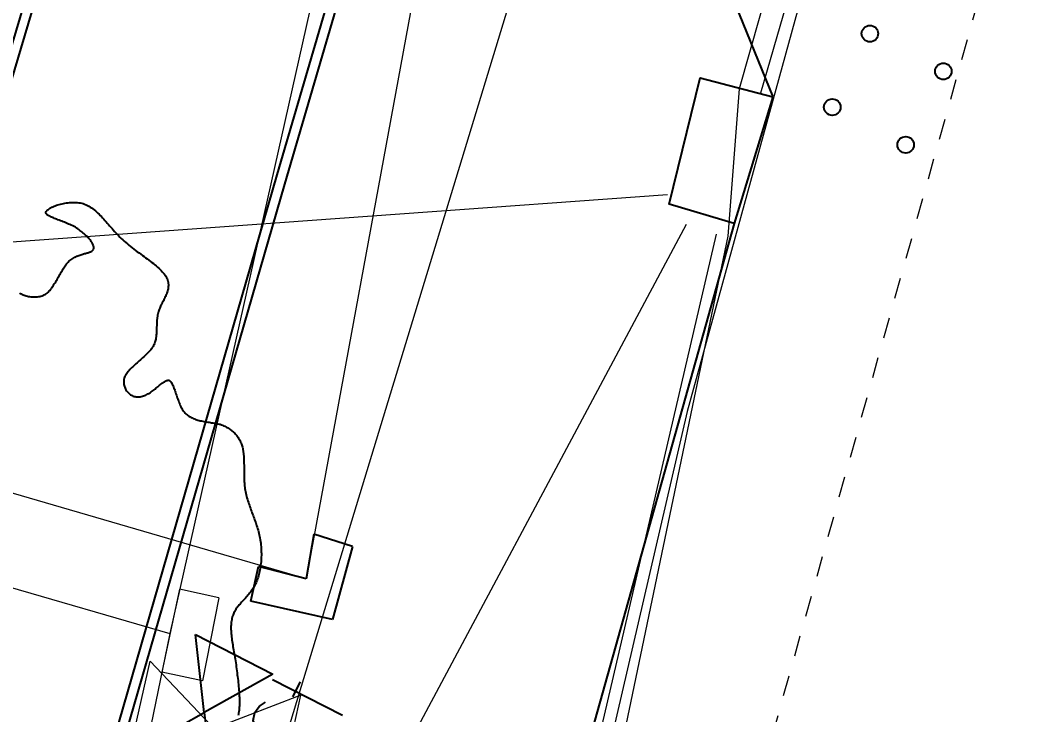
# Model space of a CAD drawing. Header units: metres. Extents: x 507649 to 508899, y 6966965 to 6967377.
# Drawn here: x 507941.61 to 507946.503, y 6967149.381 to 6967152.746 of the extents above; entities that cross this region are included whole.
import ezdxf

# ---------------------------------------------------------------- set-up
doc = ezdxf.new("R2010")
doc.units = ezdxf.units.M
doc.header["$PDMODE"] = 1
doc.linetypes.add('AEC_Double Dash', pattern=[0.039, 0.015, -0.004, 0.006, -0.004, 0.006, -0.004])
for name, color, linetype, lineweight in [('C-PROP-LINE', 252, 'AEC_Double Dash', 5), ('C_MD', 252, 'EXISTING_COMMUNICATIONS', 0), ('C_UG_LINES', 252, 'EXISTING_COMMUNICATIONS', 0), ('E_UG_LINES', 252, 'EXISTING_ELECTRICITY_UG', 0), ('HT_UG_LINES', 252, 'EXISTING_HIGH_VOLTAGE', 0), ('RW_FEAT', 252, 'Continuous', 0), ('RW_UG_PIPES', 252, 'EXISTING_WAT_RECYCLED', 0), ('W_AG_PIPES_N', 252, 'EXISTING_WATER', 0)]:
    doc.layers.add(name, color=color, linetype=linetype, lineweight=lineweight)
for name, color, linetype in [('C_TEXT_2.5', 7, 'Continuous'), ('mga2020bdy', 252, 'Continuous'), ('mga2020E_MANHOLE_PIT', 252, 'Continuous'), ('mga2020STR_SURFACES', 252, 'Continuous'), ('mga2020VEG_TREE', 252, 'Continuous'), ('mga2020W_FEAT', 252, 'Continuous'), ('STR_SURFACES', 252, 'Continuous'), ('W_FEAT', 252, 'Continuous')]:
    doc.layers.add(name, color=color, linetype=linetype)
doc.styles.get("Standard").update_dxf_attribs({"font": 'ARIALN.TTF'})
doc.styles.add('Style-INTL_ISO_EQUAL', font='ISOCP.shx')
doc.linetypes.add('EXISTING_COMMUNICATIONS', pattern='A,2,-2,2,-2,2,-2,["COMS",Standard,S=2.5,R=0,X=0,Y=-1.25],-9.75,2,-2,2,-2', length=29.75)
doc.linetypes.add('EXISTING_ELECTRICITY_UG', pattern='A,2,-2,2,-2,2,-2,["E-UG",Standard,S=2.5,R=0,X=0,Y=-1.25],-9.15,2,-2,2,-2', length=29.15)
doc.linetypes.add('EXISTING_HIGH_VOLTAGE', pattern='A,2,-2,2,-2,2,-2,["HV",Standard,S=2.5,R=0,X=0,Y=-1.25],-5.9,2,-2,2,-2', length=25.9)
doc.linetypes.add('EXISTING_WAT_RECYCLED', pattern='A,2,-2,2,-2,2,-2,["R",Standard,S=2.5,R=0,X=0,Y=-1.25],-4.4,2,-2,2,-2', length=24.4)
doc.linetypes.add('EXISTING_WATER', pattern='A,2,-2,2,-2,2,-2,["W",Standard,S=2.5,R=0,X=0,Y=-1.25],-4.4,2,-2,2,-2', length=24.4)

# ---------------------------------------------------------------- blocks, each defined once
blk = doc.blocks.new('BAC V TREE')
for p, q in [((10.2094, 13.2195), (10.2247, 13.2374)), ((10.2247, 13.2374), (10.2431, 13.2552)), ((10.2431, 13.2552), (10.2644, 13.2729)), ((10.2644, 13.2729), (10.2884, 13.2903)), ((10.2884, 13.2903), (10.315, 13.3075)), ((10.315, 13.3075), (10.344, 13.3243)), ((10.344, 13.3243), (10.3754, 13.3406)), ((10.3754, 13.3406), (10.4089, 13.3565)), ((10.4089, 13.3565), (10.4444, 13.3719)), ((10.4444, 13.3719), (10.4818, 13.3866)), ((10.4818, 13.3866), (10.5209, 13.4006)), ((10.5209, 13.4006), (10.5616, 13.4139)), ((10.5616, 13.4139), (10.6036, 13.4263)), ((10.6036, 13.4263), (10.647, 13.4378)), ((10.647, 13.4378), (10.6915, 13.4484)), ((10.6915, 13.4484), (10.7369, 13.4579)), ((10.7369, 13.4579), (10.7832, 13.4663)), ((10.7832, 13.4663), (10.8301, 13.4736)), ((10.8301, 13.4736), (10.8776, 13.4796)), ((10.8776, 13.4796), (10.9255, 13.4843)), ((10.9255, 13.4843), (10.9736, 13.4876)), ((10.9736, 13.4876), (11.0218, 13.4894)), ((11.0218, 13.4894), (11.0699, 13.4898)), ((11.0699, 13.4898), (11.1179, 13.4885)), ((11.1179, 13.4885), (11.1654, 13.4856)), ((11.1654, 13.4856), (11.2125, 13.481)), ((11.2125, 13.481), (11.2589, 13.4746)), ((11.2589, 13.4746), (11.3046, 13.4663)), ((11.3046, 13.4663), (11.3492, 13.4561)), ((11.3492, 13.4561), (11.3957, 13.4374)), ((11.3957, 13.4374), (11.4409, 13.4169)), ((11.4409, 13.4169), (11.485, 13.3944)), ((11.485, 13.3944), (11.5281, 13.3702)), ((11.5281, 13.3702), (11.5702, 13.3443)), ((11.5702, 13.3443), (11.6114, 13.3168)), ((11.6114, 13.3168), (11.6518, 13.2878)), ((11.6518, 13.2878), (11.6914, 13.2572)), ((11.6914, 13.2572), (11.7304, 13.2253)), ((11.7304, 13.2253), (11.7688, 13.1921)), ((10.187, 13.1709), (10.1885, 13.1838)), ((10.1888, 13.1581), (10.187, 13.1709)), ((10.1885, 13.1838), (10.1973, 13.2016)), ((10.1937, 13.1454), (10.1888, 13.1581)), ((10.2017, 13.1328), (10.1937, 13.1454)), ((10.1973, 13.2016), (10.2094, 13.2195)), ((10.2125, 13.1202), (10.2017, 13.1328)), ((10.2262, 13.1077), (10.2125, 13.1202)), ((10.2425, 13.0952), (10.2262, 13.1077)), ((10.2613, 13.0826), (10.2425, 13.0952)), ((10.2825, 13.07), (10.2613, 13.0826)), ((10.306, 13.0573), (10.2825, 13.07)), ((10.3317, 13.0444), (10.306, 13.0573)), ((10.3594, 13.0314), (10.3317, 13.0444)), ((10.3891, 13.0182), (10.3594, 13.0314)), ((10.4205, 13.0048), (10.3891, 13.0182)), ((10.4537, 12.9912), (10.4205, 13.0048)), ((10.4883, 12.9773), (10.4537, 12.9912)), ((10.5244, 12.963), (10.4883, 12.9773)), ((10.5618, 12.9485), (10.5244, 12.963)), ((10.6004, 12.9336), (10.5618, 12.9485)), ((10.6401, 12.9182), (10.6004, 12.9336)), ((10.6807, 12.9025), (10.6401, 12.9182)), ((11.7688, 13.1921), (11.8067, 13.1576)), ((11.8067, 13.1576), (11.8442, 13.1219)), ((11.8442, 13.1219), (11.8813, 13.0852)), ((11.8813, 13.0852), (11.9182, 13.0474)), ((11.9182, 13.0474), (11.9549, 13.0087)), ((11.9549, 13.0087), (11.9915, 12.9692)), ((11.9915, 12.9692), (12.0281, 12.9288)), ((12.0281, 12.9288), (12.0647, 12.8877)), ((10.7221, 12.8863), (10.6807, 12.9025)), ((10.7642, 12.8696), (10.7221, 12.8863)), ((10.8069, 12.8524), (10.7642, 12.8696)), ((10.85, 12.8346), (10.8069, 12.8524)), ((10.8935, 12.8163), (10.85, 12.8346)), ((10.9372, 12.7974), (10.8935, 12.8163)), ((10.9809, 12.7778), (10.9372, 12.7974)), ((11.0246, 12.7576), (10.9809, 12.7778)), ((11.0681, 12.7367), (11.0246, 12.7576)), ((11.1114, 12.715), (11.0681, 12.7367)), ((11.1468, 12.6913), (11.1114, 12.715)), ((11.1815, 12.6672), (11.1468, 12.6913)), ((11.2154, 12.6429), (11.1815, 12.6672)), ((11.2485, 12.6183), (11.2154, 12.6429)), ((11.2808, 12.5935), (11.2485, 12.6183)), ((11.3122, 12.5686), (11.2808, 12.5935)), ((12.0647, 12.8877), (12.1015, 12.846)), ((12.1015, 12.846), (12.1385, 12.8038)), ((12.1385, 12.8038), (12.1757, 12.761)), ((12.1757, 12.761), (12.2134, 12.7178)), ((12.2134, 12.7178), (12.2515, 12.6743)), ((12.2515, 12.6743), (12.2901, 12.6305)), ((12.2901, 12.6305), (12.3293, 12.5865)), ((11.3426, 12.5436), (11.3122, 12.5686)), ((11.372, 12.5185), (11.3426, 12.5436)), ((11.4005, 12.4933), (11.372, 12.5185)), ((11.4278, 12.4682), (11.4005, 12.4933)), ((11.454, 12.4431), (11.4278, 12.4682)), ((11.479, 12.4181), (11.454, 12.4431)), ((11.5028, 12.3933), (11.479, 12.4181)), ((11.5254, 12.3687), (11.5028, 12.3933)), ((11.5466, 12.3443), (11.5254, 12.3687)), ((11.5665, 12.3202), (11.5466, 12.3443)), ((11.585, 12.2963), (11.5665, 12.3202)), ((11.602, 12.2729), (11.585, 12.2963)), ((12.3293, 12.5865), (12.3692, 12.5424)), ((12.3692, 12.5424), (12.4099, 12.4983)), ((12.4099, 12.4983), (12.4514, 12.4542)), ((12.4514, 12.4542), (12.4939, 12.4102)), ((12.4939, 12.4102), (12.5373, 12.3664)), ((12.5373, 12.3664), (12.5819, 12.3229)), ((12.5819, 12.3229), (12.6297, 12.2795)), ((12.6297, 12.2795), (12.6786, 12.2367)), ((11.6015, 11.9605), (11.6176, 11.9688)), ((11.6175, 12.2498), (11.602, 12.2729)), ((11.6315, 12.2272), (11.6175, 12.2498)), ((11.6176, 11.9688), (11.632, 11.9777)), ((11.6439, 12.2051), (11.6315, 12.2272)), ((11.632, 11.9777), (11.6446, 11.9872)), ((11.6547, 12.1835), (11.6439, 12.2051)), ((11.6446, 11.9872), (11.6553, 11.9974)), ((11.6638, 12.1625), (11.6547, 12.1835)), ((11.6553, 11.9974), (11.664, 12.0083)), ((11.6712, 12.1421), (11.6638, 12.1625)), ((11.664, 12.0083), (11.6706, 12.0201)), ((11.6706, 12.0201), (11.6766, 12.035)), ((11.6768, 12.1223), (11.6712, 12.1421)), ((11.6766, 12.035), (11.6806, 12.0508)), ((11.6806, 12.1033), (11.6768, 12.1223)), ((11.6825, 12.085), (11.6806, 12.1033)), ((11.6806, 12.0508), (11.6825, 12.0674)), ((11.6825, 12.0674), (11.6825, 12.085)), ((12.6786, 12.2367), (12.7284, 12.1946)), ((12.7284, 12.1946), (12.779, 12.153)), ((12.779, 12.153), (12.8302, 12.112)), ((12.8302, 12.112), (12.8819, 12.0715)), ((12.8819, 12.0715), (12.9341, 12.0315)), ((12.9341, 12.0315), (12.9864, 11.992)), ((12.9864, 11.992), (13.0389, 11.953)), ((10.8829, 11.6305), (10.9082, 11.656)), ((10.9082, 11.656), (10.9374, 11.6806)), ((10.9374, 11.6806), (10.9672, 11.7034)), ((10.9672, 11.7034), (10.9975, 11.7246)), ((10.9975, 11.7246), (11.0282, 11.7442)), ((11.0282, 11.7442), (11.0592, 11.7624)), ((11.0592, 11.7624), (11.0904, 11.7793)), ((11.0904, 11.7793), (11.1217, 11.7949)), ((11.1217, 11.7949), (11.1531, 11.8094)), ((11.1531, 11.8094), (11.1844, 11.8227)), ((11.1844, 11.8227), (11.2155, 11.835)), ((11.2155, 11.835), (11.2464, 11.8465)), ((11.2464, 11.8465), (11.277, 11.8571)), ((11.277, 11.8571), (11.3071, 11.867)), ((11.3071, 11.867), (11.3367, 11.8762)), ((11.3367, 11.8762), (11.3657, 11.8849)), ((11.3657, 11.8849), (11.394, 11.8931)), ((11.394, 11.8931), (11.4215, 11.9009)), ((11.4215, 11.9009), (11.4481, 11.9085)), ((11.4481, 11.9085), (11.4737, 11.9158)), ((11.4737, 11.9158), (11.4982, 11.923)), ((11.4982, 11.923), (11.5215, 11.9302)), ((11.5215, 11.9302), (11.5436, 11.9374)), ((11.5436, 11.9374), (11.5644, 11.9448)), ((11.5644, 11.9448), (11.5837, 11.9525)), ((11.5837, 11.9525), (11.6015, 11.9605)), ((13.0389, 11.953), (13.0913, 11.9143)), ((13.0913, 11.9143), (13.1436, 11.8761)), ((13.1436, 11.8761), (13.1956, 11.8382)), ((13.1956, 11.8382), (13.2472, 11.8007)), ((13.2472, 11.8007), (13.2982, 11.7634)), ((13.2982, 11.7634), (13.3485, 11.7265)), ((13.3485, 11.7265), (13.398, 11.6898)), ((13.398, 11.6898), (13.4465, 11.6534)), ((13.4465, 11.6534), (13.4939, 11.6171)), ((10.6598, 11.3119), (10.6805, 11.3475)), ((10.6805, 11.3475), (10.7014, 11.3825)), ((10.7014, 11.3825), (10.7226, 11.4168)), ((10.7226, 11.4168), (10.7441, 11.4504)), ((10.7441, 11.4504), (10.766, 11.4831)), ((10.766, 11.4831), (10.7883, 11.5149)), ((10.7883, 11.5149), (10.8111, 11.5457)), ((10.8111, 11.5457), (10.8344, 11.5752)), ((10.8344, 11.5752), (10.8583, 11.6036)), ((10.8583, 11.6036), (10.8829, 11.6305)), ((13.4939, 11.6171), (13.5401, 11.581)), ((13.5401, 11.581), (13.5849, 11.5451)), ((13.5849, 11.5451), (13.6283, 11.5093)), ((13.6283, 11.5093), (13.67, 11.4736)), ((13.67, 11.4736), (13.71, 11.4379)), ((13.71, 11.4379), (13.748, 11.4023)), ((13.748, 11.4023), (13.784, 11.3667)), ((13.784, 11.3667), (13.8179, 11.3311)), ((10.4726, 10.9834), (10.4941, 11.0194)), ((10.4941, 11.0194), (10.5153, 11.0558)), ((10.5153, 11.0558), (10.5363, 11.0925)), ((10.5363, 11.0925), (10.5571, 11.1293)), ((10.5571, 11.1293), (10.5777, 11.1661)), ((10.5777, 11.1661), (10.5982, 11.2029)), ((10.5982, 11.2029), (10.6187, 11.2395)), ((10.6187, 11.2395), (10.6392, 11.2759)), ((10.6392, 11.2759), (10.6598, 11.3119)), ((13.8179, 11.3311), (13.8495, 11.2955)), ((13.8495, 11.2955), (13.8786, 11.2597)), ((13.8786, 11.2597), (13.9052, 11.2239)), ((13.9052, 11.2239), (13.929, 11.1879)), ((13.929, 11.1879), (13.95, 11.1518)), ((13.95, 11.1518), (13.9667, 11.1155)), ((13.9667, 11.1155), (13.9803, 11.0793)), ((13.9803, 11.0793), (13.991, 11.0433)), ((13.991, 11.0433), (13.9989, 11.0076)), ((10.2551, 10.6908), (10.282, 10.7193)), ((10.282, 10.7193), (10.3082, 10.749)), ((10.3082, 10.749), (10.3335, 10.7799)), ((10.3335, 10.7799), (10.3582, 10.8118)), ((10.3582, 10.8118), (10.3821, 10.8446)), ((10.3821, 10.8446), (10.4055, 10.8783)), ((10.4055, 10.8783), (10.4283, 10.9127)), ((10.4283, 10.9127), (10.4507, 10.9478)), ((10.4507, 10.9478), (10.4726, 10.9834)), ((13.9798, 10.7275), (13.9693, 10.6932)), ((13.9888, 10.762), (13.9798, 10.7275)), ((13.9963, 10.7966), (13.9888, 10.762)), ((14.0019, 10.8314), (13.9963, 10.7966)), ((13.9989, 11.0076), (14.0041, 10.972)), ((14.0057, 10.8663), (14.0019, 10.8314)), ((14.0041, 10.972), (14.0069, 10.9366)), ((14.0074, 10.9014), (14.0057, 10.8663)), ((14.0069, 10.9366), (14.0074, 10.9014)), ((9.362, 10.6671), (9.3896, 10.6509)), ((9.3896, 10.6509), (9.4184, 10.6357)), ((9.4184, 10.6357), (9.4483, 10.6215)), ((9.4483, 10.6215), (9.4791, 10.6084)), ((9.4791, 10.6084), (9.5109, 10.5963)), ((9.5109, 10.5963), (9.5434, 10.5854)), ((9.5434, 10.5854), (9.5767, 10.5756)), ((9.5767, 10.5756), (9.6106, 10.5671)), ((9.6106, 10.5671), (9.645, 10.5597)), ((9.645, 10.5597), (9.6799, 10.5536)), ((9.6799, 10.5536), (9.7152, 10.5489)), ((9.7152, 10.5489), (9.7507, 10.5454)), ((9.7507, 10.5454), (9.7864, 10.5433)), ((9.7864, 10.5433), (9.8223, 10.5427)), ((9.8223, 10.5427), (9.8581, 10.5434)), ((9.8581, 10.5434), (9.8939, 10.5457)), ((9.8939, 10.5457), (9.9296, 10.5494)), ((9.9296, 10.5494), (9.9649, 10.5547)), ((9.9649, 10.5547), (10, 10.5616)), ((10, 10.5616), (10.0346, 10.5701)), ((10.0346, 10.5701), (10.0687, 10.5803)), ((10.0687, 10.5803), (10.1023, 10.5921)), ((10.1023, 10.5921), (10.1351, 10.6056)), ((10.1351, 10.6056), (10.1672, 10.6209)), ((10.1672, 10.6209), (10.1984, 10.638)), ((10.1984, 10.638), (10.2272, 10.6637)), ((10.2272, 10.6637), (10.2551, 10.6908)), ((13.8332, 10.3891), (13.8161, 10.3557)), ((13.8503, 10.4225), (13.8332, 10.3891)), ((13.8673, 10.456), (13.8503, 10.4225)), ((13.8839, 10.4896), (13.8673, 10.456)), ((13.9001, 10.5233), (13.8839, 10.4896)), ((13.9157, 10.5571), (13.9001, 10.5233)), ((13.9306, 10.5909), (13.9157, 10.5571)), ((13.9446, 10.6249), (13.9306, 10.5909)), ((13.9575, 10.659), (13.9446, 10.6249)), ((13.9693, 10.6932), (13.9575, 10.659)), ((13.6965, 10.0903), (13.6863, 10.051)), ((13.7084, 10.1234), (13.6965, 10.0903)), ((13.7215, 10.1565), (13.7084, 10.1234)), ((13.7356, 10.1896), (13.7215, 10.1565)), ((13.7506, 10.2227), (13.7356, 10.1896)), ((13.7662, 10.2559), (13.7506, 10.2227)), ((13.7825, 10.2891), (13.7662, 10.2559)), ((13.7992, 10.3224), (13.7825, 10.2891)), ((13.8161, 10.3557), (13.7992, 10.3224)), ((13.6479, 9.7862), (13.6458, 9.7497)), ((13.6507, 9.823), (13.6479, 9.7862)), ((13.6541, 9.8602), (13.6507, 9.823)), ((13.6585, 9.8976), (13.6541, 9.8602)), ((13.6637, 9.9355), (13.6585, 9.8976)), ((13.67, 9.9736), (13.6637, 9.9355)), ((13.6775, 10.0121), (13.67, 9.9736)), ((13.6863, 10.051), (13.6775, 10.0121)), ((13.6375, 9.4668), (13.6359, 9.4324)), ((13.6387, 9.5013), (13.6375, 9.4668)), ((13.6397, 9.5361), (13.6387, 9.5013)), ((13.6405, 9.5711), (13.6397, 9.5361)), ((13.6412, 9.6063), (13.6405, 9.5711)), ((13.642, 9.6418), (13.6412, 9.6063)), ((13.6429, 9.6775), (13.642, 9.6418)), ((13.6442, 9.7134), (13.6429, 9.6775)), ((13.6458, 9.7497), (13.6442, 9.7134)), ((13.5954, 9.1625), (13.5852, 9.1292)), ((13.6042, 9.1958), (13.5954, 9.1625)), ((13.6116, 9.2293), (13.6042, 9.1958)), ((13.618, 9.2628), (13.6116, 9.2293)), ((13.6232, 9.2964), (13.618, 9.2628)), ((13.6275, 9.3302), (13.6232, 9.2964)), ((13.631, 9.3641), (13.6275, 9.3302)), ((13.6337, 9.3982), (13.631, 9.3641)), ((13.6359, 9.4324), (13.6337, 9.3982)), ((13.3988, 8.8347), (13.3687, 8.8028)), ((13.4278, 8.8667), (13.3988, 8.8347)), ((13.4554, 8.8989), (13.4278, 8.8667)), ((13.4814, 8.9313), (13.4554, 8.8989)), ((13.5058, 8.9639), (13.4814, 8.9313)), ((13.5283, 8.9967), (13.5058, 8.9639)), ((13.5452, 9.0298), (13.5283, 8.9967)), ((13.5602, 9.0629), (13.5452, 9.0298)), ((13.5735, 9.096), (13.5602, 9.0629)), ((13.5852, 9.1292), (13.5735, 9.096)), ((13.0657, 8.5221), (13.0312, 8.4915)), ((13.1004, 8.5528), (13.0657, 8.5221)), ((13.1352, 8.5836), (13.1004, 8.5528)), ((13.1699, 8.6145), (13.1352, 8.5836)), ((13.2044, 8.6455), (13.1699, 8.6145)), ((13.2386, 8.6767), (13.2044, 8.6455)), ((13.2722, 8.708), (13.2386, 8.6767)), ((13.3052, 8.7394), (13.2722, 8.708)), ((13.3374, 8.771), (13.3052, 8.7394)), ((13.3687, 8.8028), (13.3374, 8.771)), ((12.7302, 8.1899), (12.7077, 8.1601)), ((12.7545, 8.2198), (12.7302, 8.1899)), ((12.7805, 8.2498), (12.7545, 8.2198)), ((12.8081, 8.2797), (12.7805, 8.2498)), ((12.8369, 8.3098), (12.8081, 8.2797)), ((12.8671, 8.3399), (12.8369, 8.3098)), ((12.8983, 8.3701), (12.8671, 8.3399)), ((12.9305, 8.4003), (12.8983, 8.3701)), ((12.9634, 8.4306), (12.9305, 8.4003)), ((12.9971, 8.461), (12.9634, 8.4306)), ((13.0312, 8.4915), (12.9971, 8.461)), ((12.6145, 7.9113), (12.6142, 7.8795)), ((12.6142, 7.8795), (12.6161, 7.848)), ((12.617, 7.9435), (12.6145, 7.9113)), ((12.6218, 7.9758), (12.617, 7.9435)), ((12.6291, 8.0083), (12.6218, 7.9758)), ((12.6388, 8.0409), (12.6291, 8.0083)), ((12.6526, 8.0707), (12.6388, 8.0409)), ((12.6688, 8.1004), (12.6526, 8.0707)), ((12.6872, 8.1302), (12.6688, 8.1004)), ((12.7077, 8.1601), (12.6872, 8.1302)), ((13.8097, 7.853), (13.8342, 7.8712)), ((13.8342, 7.8712), (13.858, 7.8879)), ((13.858, 7.8879), (13.8811, 7.9029)), ((13.8811, 7.9029), (13.9034, 7.9161)), ((13.9034, 7.9161), (13.925, 7.9272)), ((13.925, 7.9272), (13.9459, 7.936)), ((13.9459, 7.936), (13.966, 7.9425)), ((13.966, 7.9425), (13.9854, 7.9463)), ((13.9854, 7.9463), (14.004, 7.9474)), ((14.004, 7.9474), (14.0217, 7.9456)), ((14.0217, 7.9456), (14.0394, 7.9369)), ((14.0394, 7.9369), (14.0562, 7.925)), ((14.0562, 7.925), (14.0723, 7.9103)), ((14.0723, 7.9103), (14.0876, 7.8927)), ((14.0876, 7.8927), (14.1023, 7.8725)), ((14.1023, 7.8725), (14.1165, 7.8498)), ((12.6161, 7.848), (12.6202, 7.8171)), ((12.6202, 7.8171), (12.6262, 7.7867)), ((12.6262, 7.7867), (12.6343, 7.7569)), ((12.6343, 7.7569), (12.6442, 7.7279)), ((12.6442, 7.7279), (12.6559, 7.6997)), ((12.6559, 7.6997), (12.6694, 7.6724)), ((12.6694, 7.6724), (12.6845, 7.646)), ((12.6845, 7.646), (12.7012, 7.6208)), ((12.7012, 7.6208), (12.7195, 7.5967)), ((12.7195, 7.5967), (12.7392, 7.5739)), ((12.7392, 7.5739), (12.7603, 7.5524)), ((13.4016, 7.5393), (13.4344, 7.5599)), ((13.4344, 7.5599), (13.4667, 7.5815)), ((13.4667, 7.5815), (13.4985, 7.6039)), ((13.4985, 7.6039), (13.5297, 7.627)), ((13.5297, 7.627), (13.5604, 7.6505)), ((13.5604, 7.6505), (13.5905, 7.6742)), ((13.5905, 7.6742), (13.62, 7.6981)), ((13.62, 7.6981), (13.649, 7.7219)), ((13.649, 7.7219), (13.6774, 7.7455)), ((13.6774, 7.7455), (13.7051, 7.7686)), ((13.7051, 7.7686), (13.7322, 7.7911)), ((13.7322, 7.7911), (13.7587, 7.8127)), ((13.7587, 7.8127), (13.7845, 7.8335)), ((13.7845, 7.8335), (13.8097, 7.853)), ((14.1165, 7.8498), (14.1301, 7.8248)), ((14.1301, 7.8248), (14.1434, 7.7977)), ((14.1434, 7.7977), (14.1563, 7.7686)), ((14.1563, 7.7686), (14.169, 7.7376)), ((14.169, 7.7376), (14.1815, 7.7049)), ((14.1815, 7.7049), (14.1939, 7.6708)), ((14.1939, 7.6708), (14.2062, 7.6353)), ((14.2062, 7.6353), (14.2186, 7.5986)), ((14.2186, 7.5986), (14.2311, 7.5609)), ((14.2311, 7.5609), (14.2438, 7.5223)), ((12.7603, 7.5524), (12.7827, 7.5322)), ((12.7827, 7.5322), (12.8063, 7.5136)), ((12.8063, 7.5136), (12.8311, 7.4966)), ((12.8311, 7.4966), (12.8569, 7.4813)), ((12.8569, 7.4813), (12.8838, 7.4677)), ((12.8838, 7.4677), (12.9116, 7.4559)), ((12.9116, 7.4559), (12.9403, 7.446)), ((12.9403, 7.446), (12.9697, 7.4382)), ((12.9697, 7.4382), (12.9999, 7.4325)), ((12.9999, 7.4325), (13.0307, 7.4289)), ((13.0307, 7.4289), (13.0621, 7.4276)), ((13.0621, 7.4276), (13.094, 7.4286)), ((13.094, 7.4286), (13.1264, 7.4321)), ((13.1264, 7.4321), (13.159, 7.4381)), ((13.159, 7.4381), (13.195, 7.4467)), ((13.195, 7.4467), (13.2306, 7.4575)), ((13.2306, 7.4575), (13.2657, 7.4705)), ((13.2657, 7.4705), (13.3004, 7.4853)), ((13.3004, 7.4853), (13.3346, 7.5018)), ((13.3346, 7.5018), (13.3683, 7.5199)), ((13.3683, 7.5199), (13.4016, 7.5393)), ((14.2438, 7.5223), (14.2567, 7.483)), ((14.2567, 7.483), (14.27, 7.4431)), ((14.27, 7.4431), (14.2837, 7.4029)), ((14.2837, 7.4029), (14.2979, 7.3624)), ((14.2979, 7.3624), (14.3126, 7.3219)), ((14.3126, 7.3219), (14.328, 7.2814)), ((14.328, 7.2814), (14.344, 7.2412)), ((14.344, 7.2412), (14.3609, 7.2015)), ((14.3609, 7.2015), (14.3786, 7.1623)), ((14.3786, 7.1623), (14.3972, 7.1238)), ((14.3972, 7.1238), (14.4168, 7.0862)), ((14.4168, 7.0862), (14.4375, 7.0497)), ((14.4375, 7.0497), (14.4594, 7.0145)), ((14.4594, 7.0145), (14.4824, 6.9805)), ((14.4824, 6.9805), (14.5068, 6.9482)), ((14.5068, 6.9482), (14.533, 6.9198)), ((14.533, 6.9198), (14.5605, 6.8935)), ((14.5605, 6.8935), (14.5891, 6.869)), ((14.5891, 6.869), (14.6188, 6.8462)), ((14.6188, 6.8462), (14.6496, 6.8251)), ((14.6496, 6.8251), (14.6814, 6.8057)), ((14.6814, 6.8057), (14.7141, 6.7877)), ((14.7141, 6.7877), (14.7477, 6.7711)), ((14.7477, 6.7711), (14.7821, 6.7559)), ((14.7821, 6.7559), (14.8173, 6.7419)), ((14.8173, 6.7419), (14.8532, 6.7291)), ((14.8532, 6.7291), (14.8897, 6.7173)), ((14.8897, 6.7173), (14.9267, 6.7064)), ((14.9267, 6.7064), (14.9643, 6.6965)), ((14.9643, 6.6965), (15.0024, 6.6873)), ((15.0024, 6.6873), (15.0409, 6.6788)), ((15.0409, 6.6788), (15.0797, 6.6709)), ((15.0797, 6.6709), (15.1187, 6.6636)), ((15.1187, 6.6636), (15.158, 6.6567)), ((15.158, 6.6567), (15.1975, 6.6501)), ((15.1975, 6.6501), (15.237, 6.6437)), ((15.237, 6.6437), (15.2766, 6.6375)), ((15.2766, 6.6375), (15.3162, 6.6314)), ((15.3162, 6.6314), (15.3557, 6.6253)), ((15.3557, 6.6253), (15.395, 6.619)), ((15.395, 6.619), (15.4342, 6.6126)), ((15.4342, 6.6126), (15.473, 6.6059)), ((15.473, 6.6059), (15.5116, 6.5988)), ((15.5116, 6.5988), (15.5498, 6.5912)), ((15.5498, 6.5912), (15.5875, 6.583)), ((15.5875, 6.583), (15.6248, 6.5743)), ((15.6248, 6.5743), (15.6609, 6.5598)), ((15.6609, 6.5598), (15.6961, 6.5449)), ((15.6961, 6.5449), (15.7305, 6.5293)), ((15.7305, 6.5293), (15.7641, 6.5132)), ((15.7641, 6.5132), (15.7968, 6.4964)), ((15.7968, 6.4964), (15.8286, 6.4791)), ((15.8286, 6.4791), (15.8595, 6.4611)), ((15.8595, 6.4611), (15.8896, 6.4425)), ((15.8896, 6.4425), (15.9188, 6.4233)), ((15.9188, 6.4233), (15.9471, 6.4035)), ((15.9471, 6.4035), (15.9745, 6.383)), ((15.9745, 6.383), (16.001, 6.3618)), ((16.001, 6.3618), (16.0266, 6.34)), ((16.0266, 6.34), (16.0513, 6.3175)), ((16.0513, 6.3175), (16.075, 6.2943)), ((16.075, 6.2943), (16.0978, 6.2705)), ((16.0978, 6.2705), (16.1197, 6.2459)), ((16.1197, 6.2459), (16.1407, 6.2207)), ((16.1407, 6.2207), (16.1607, 6.1947)), ((16.1607, 6.1947), (16.1797, 6.168)), ((16.1797, 6.168), (16.1978, 6.1406)), ((16.1978, 6.1406), (16.2149, 6.1124)), ((16.2149, 6.1124), (16.2311, 6.0836)), ((16.2311, 6.0836), (16.2463, 6.0539)), ((16.2463, 6.0539), (16.2605, 6.0235)), ((16.2605, 6.0235), (16.2737, 5.9923)), ((16.2737, 5.9923), (16.2859, 5.9604)), ((16.2859, 5.9604), (16.2971, 5.9276)), ((16.2971, 5.9276), (16.3073, 5.8941)), ((16.3073, 5.8941), (16.3164, 5.8597)), ((16.3164, 5.8597), (16.3246, 5.8246)), ((16.3246, 5.8246), (16.3314, 5.7878)), ((16.3314, 5.7878), (16.3375, 5.7505)), ((16.3375, 5.7505), (16.3428, 5.7126)), ((16.3428, 5.7126), (16.3473, 5.6742)), ((16.3473, 5.6742), (16.3513, 5.6352)), ((16.3513, 5.6352), (16.3546, 5.5958)), ((16.3546, 5.5958), (16.3573, 5.5558)), ((16.3573, 5.5558), (16.3596, 5.5155)), ((16.3596, 5.5155), (16.3614, 5.4748)), ((16.3614, 5.4748), (16.3628, 5.4336)), ((16.3628, 5.4336), (16.3639, 5.3921)), ((16.3639, 5.3921), (16.3647, 5.3503)), ((16.3647, 5.3503), (16.3653, 5.3082)), ((16.3653, 5.3082), (16.3657, 5.2657)), ((16.3657, 5.2657), (16.3659, 5.2231)), ((16.3659, 5.2231), (16.3661, 5.1802)), ((16.3661, 5.1802), (16.3663, 5.1371)), ((16.3663, 5.1371), (16.3665, 5.0938)), ((16.3665, 5.0938), (16.3668, 5.0503)), ((16.3668, 5.0503), (16.3672, 5.0068)), ((16.3672, 5.0068), (16.3678, 4.9631)), ((16.3678, 4.9631), (16.3686, 4.9193)), ((16.3686, 4.9193), (16.3698, 4.8755)), ((16.3698, 4.8755), (16.3713, 4.8317)), ((16.3713, 4.8317), (16.3732, 4.7879)), ((16.3732, 4.7879), (16.3756, 4.7441)), ((16.3756, 4.7441), (16.3784, 4.7004)), ((16.3784, 4.7004), (16.3819, 4.6567)), ((16.3819, 4.6567), (16.3859, 4.6131)), ((16.3859, 4.6131), (16.3906, 4.5697)), ((16.3906, 4.5697), (16.3961, 4.5264)), ((16.3961, 4.5264), (16.407, 4.4764)), ((16.407, 4.4764), (16.4186, 4.427)), ((16.4186, 4.427), (16.4309, 4.3782)), ((16.4309, 4.3782), (16.4439, 4.33)), ((16.4439, 4.33), (16.4574, 4.2822)), ((16.4574, 4.2822), (16.4715, 4.2349)), ((16.4715, 4.2349), (16.4861, 4.1881)), ((16.4861, 4.1881), (16.5011, 4.1416)), ((16.5011, 4.1416), (16.5165, 4.0954)), ((16.5165, 4.0954), (16.5322, 4.0496)), ((16.5322, 4.0496), (16.5482, 4.004)), ((16.5482, 4.004), (16.5645, 3.9587)), ((16.5645, 3.9587), (16.5809, 3.9135)), ((16.5809, 3.9135), (16.5975, 3.8685)), ((16.5975, 3.8685), (16.6141, 3.8236)), ((16.6141, 3.8236), (16.6308, 3.7788)), ((16.6308, 3.7788), (16.6475, 3.7339)), ((16.6475, 3.7339), (16.6641, 3.6891)), ((16.6641, 3.6891), (16.6805, 3.6442)), ((16.6805, 3.6442), (16.6968, 3.5992)), ((16.6968, 3.5992), (16.7129, 3.5541)), ((16.7129, 3.5541), (16.7288, 3.5087)), ((16.7288, 3.5087), (16.7442, 3.4632)), ((16.7442, 3.4632), (16.7594, 3.4174)), ((16.7594, 3.4174), (16.7741, 3.3713)), ((16.7741, 3.3713), (16.7883, 3.3249)), ((16.7883, 3.3249), (16.802, 3.2781)), ((16.802, 3.2781), (16.8151, 3.2309)), ((16.8151, 3.2309), (16.8276, 3.1832)), ((16.8276, 3.1832), (16.8395, 3.135)), ((16.8395, 3.135), (16.8506, 3.0863)), ((16.8506, 3.0863), (16.8609, 3.032)), ((16.8609, 3.032), (16.8702, 2.9776)), ((16.8702, 2.9776), (16.8783, 2.9232)), ((16.8783, 2.9232), (16.8855, 2.8688)), ((16.8855, 2.8688), (16.8915, 2.8144)), ((16.8915, 2.8144), (16.8965, 2.7602)), ((16.8965, 2.7602), (16.9005, 2.706)), ((16.9005, 2.706), (16.9034, 2.6521)), ((16.9034, 2.6521), (16.9053, 2.5983)), ((16.9053, 2.5983), (16.9062, 2.5448)), ((16.9062, 2.5448), (16.906, 2.4916)), ((16.8905, 2.2317), (16.8844, 2.1812)), ((16.8955, 2.2828), (16.8905, 2.2317)), ((16.8996, 2.3343), (16.8955, 2.2828)), ((16.9027, 2.3863), (16.8996, 2.3343)), ((16.9049, 2.4388), (16.9027, 2.3863)), ((16.906, 2.4916), (16.9049, 2.4388)), ((16.8286, 1.8925), (16.8161, 1.8471)), ((16.8402, 1.9387), (16.8286, 1.8925)), ((16.8509, 1.9858), (16.8402, 1.9387)), ((16.8607, 2.0336), (16.8509, 1.9858)), ((16.8695, 2.0821), (16.8607, 2.0336)), ((16.8775, 2.1314), (16.8695, 2.0821)), ((16.8844, 2.1812), (16.8775, 2.1314)), ((16.7225, 1.5952), (16.7039, 1.557)), ((16.7403, 1.6345), (16.7225, 1.5952)), ((16.7572, 1.675), (16.7403, 1.6345)), ((16.7732, 1.7165), (16.7572, 1.675)), ((16.7884, 1.7591), (16.7732, 1.7165)), ((16.8027, 1.8026), (16.7884, 1.7591)), ((16.8161, 1.8471), (16.8027, 1.8026)), ((16.5136, 1.2782), (16.4883, 1.2479)), ((16.5387, 1.3093), (16.5136, 1.2782)), ((16.5635, 1.3413), (16.5387, 1.3093)), ((16.5881, 1.3744), (16.5635, 1.3413)), ((16.6123, 1.4084), (16.5881, 1.3744)), ((16.636, 1.4437), (16.6123, 1.4084)), ((16.6593, 1.4801), (16.636, 1.4437)), ((16.6819, 1.5179), (16.6593, 1.4801)), ((16.7039, 1.557), (16.6819, 1.5179)), ((16.218, 0.9477), (16.1959, 0.9213)), ((16.2408, 0.9739), (16.218, 0.9477)), ((16.2641, 1.0001), (16.2408, 0.9739)), ((16.2879, 1.0264), (16.2641, 1.0001)), ((16.3121, 1.0528), (16.2879, 1.0264)), ((16.3367, 1.0794), (16.3121, 1.0528)), ((16.3616, 1.1063), (16.3367, 1.0794)), ((16.3868, 1.1336), (16.3616, 1.1063)), ((16.4121, 1.1613), (16.3868, 1.1336)), ((16.4374, 1.1896), (16.4121, 1.1613)), ((16.4629, 1.2184), (16.4374, 1.1896)), ((16.4883, 1.2479), (16.4629, 1.2184)), ((16.0249, 0.6354), (16.0115, 0.5988)), ((16.0369, 0.667), (16.0249, 0.6354)), ((16.0502, 0.6977), (16.0369, 0.667)), ((16.0648, 0.7276), (16.0502, 0.6977)), ((16.0805, 0.7569), (16.0648, 0.7276)), ((16.0974, 0.7854), (16.0805, 0.7569)), ((16.1153, 0.8134), (16.0974, 0.7854)), ((16.1341, 0.8409), (16.1153, 0.8134)), ((16.1539, 0.868), (16.1341, 0.8409)), ((16.1745, 0.8948), (16.1539, 0.868)), ((16.1959, 0.9213), (16.1745, 0.8948)), ((15.9608, 0.32), (15.959, 0.2769)), ((15.9639, 0.3622), (15.9608, 0.32)), ((15.9682, 0.4037), (15.9639, 0.3622)), ((15.9739, 0.4443), (15.9682, 0.4037)), ((15.981, 0.4842), (15.9739, 0.4443)), ((15.9896, 0.5232), (15.981, 0.4842)), ((15.9998, 0.5614), (15.9896, 0.5232)), ((16.0115, 0.5988), (15.9998, 0.5614)), ((15.959, 0.2769), (15.9584, 0.2331)), ((15.9584, 0.2331), (15.9589, 0.1885)), ((15.9589, 0.1885), (15.9604, 0.1432)), ((15.9604, 0.1432), (15.9629, 0.0971)), ((15.9629, 0.0971), (15.9664, 0.0502)), ((15.9664, 0.0502), (15.9707, 0.0026)), ((15.9707, 0.0026), (15.9759, -0.0458)), ((15.9759, -0.0458), (15.9818, -0.0949)), ((15.9818, -0.0949), (15.9884, -0.1447)), ((15.9884, -0.1447), (15.9956, -0.1952)), ((15.9956, -0.1952), (16.0034, -0.2464)), ((16.0034, -0.2464), (16.0117, -0.2984)), ((16.0117, -0.2984), (16.0205, -0.351)), ((16.0205, -0.351), (16.0297, -0.4043)), ((16.0297, -0.4043), (16.0392, -0.4583)), ((16.0392, -0.4583), (16.049, -0.513)), ((16.049, -0.513), (16.059, -0.5684)), ((16.059, -0.5684), (16.0691, -0.6244)), ((16.0691, -0.6244), (16.0794, -0.6811)), ((16.0794, -0.6811), (16.0896, -0.7384)), ((16.0896, -0.7384), (16.0999, -0.7963)), ((16.0999, -0.7963), (16.11, -0.8549)), ((16.11, -0.8549), (16.1177, -0.9168)), ((16.1177, -0.9168), (16.1254, -0.9789)), ((16.1254, -0.9789), (16.1331, -1.0412)), ((16.1331, -1.0412), (16.1409, -1.1034)), ((16.1409, -1.1034), (16.1486, -1.1657)), ((16.1486, -1.1657), (16.1562, -1.2279)), ((16.1562, -1.2279), (16.1637, -1.2899)), ((16.1637, -1.2899), (16.171, -1.3516)), ((16.171, -1.3516), (16.178, -1.4131)), ((16.178, -1.4131), (16.1847, -1.4742)), ((16.1847, -1.4742), (16.191, -1.5348)), ((16.191, -1.5348), (16.197, -1.5949)), ((16.197, -1.5949), (16.2025, -1.6543)), ((16.2025, -1.6543), (16.2075, -1.7131)), ((16.2075, -1.7131), (16.212, -1.7712)), ((16.212, -1.7712), (16.2158, -1.8284)), ((16.2158, -1.8284), (16.219, -1.8847)), ((16.219, -1.8847), (16.2215, -1.9401)), ((16.2219, -2.1997), (16.2191, -2.2477)), ((16.2215, -1.9401), (16.2233, -1.9944)), ((16.2236, -2.1503), (16.2219, -2.1997)), ((16.2233, -1.9944), (16.2243, -2.0476)), ((16.2244, -2.0996), (16.2236, -2.1503)), ((16.2243, -2.0476), (16.2244, -2.0996)), ((16.1887, -2.464), (16.179, -2.502)), ((16.1972, -2.4242), (16.1887, -2.464)), ((16.2044, -2.3825), (16.1972, -2.4242)), ((16.2105, -2.3392), (16.2044, -2.3825)), ((16.2153, -2.2942), (16.2105, -2.3392)), ((16.2191, -2.2477), (16.2153, -2.2942))]:
    blk.add_line(p, q)
blk = doc.blocks.new('BAC W SV')
for p, q in [((0, 0), (-1.1289, 9.9836)), ((-1.1289, 9.9836), (8.7842, 4.9036)), ((8.7842, 4.9036), (0, 0)), ((17.7236, -0.4233), (8.7418, 4.1734)), ((11.37, 1.9932), (12.3578, 3.9229)), ((7.0908, 0.7761), (7.8669, 1.3053)), ((-8.7489, -4.9036), (0, 0)), ((0, 0), (1.1642, -9.9836)), ((6.2794, -1.0231), (6.4911, 0)), ((6.4911, 0), (6.8086, 0.4233)), ((6.8086, 0.4233), (7.0908, 0.7761)), ((6.4911, -1.5875), (6.2794, -1.0231)), ((7.0556, -2.1872), (6.4911, -1.5875)), ((7.7964, -2.6458), (7.0556, -2.1872)), ((11.0772, -2.2225), (9.4897, -2.8575)), ((12.6647, -1.6228), (11.0772, -2.2225)), ((13.2292, -1.5169), (12.6647, -1.6228)), ((13.9347, -1.6228), (13.2292, -1.5169)), ((14.605, -1.905), (13.9347, -1.6228)), ((15.4164, -2.4342), (14.605, -1.905)), ((15.9103, -3.2103), (15.4164, -2.4342)), ((8.7842, -2.8928), (7.7964, -2.6458)), ((9.4897, -2.8575), (8.7842, -2.8928)), ((15.8044, -3.9864), (15.9103, -3.2103)), ((1.1642, -9.9836), (-8.7489, -4.9036)), ((15.0283, -5.3269), (15.4517, -4.8331)), ((15.4517, -4.8331), (15.8044, -3.9864)), ((14.3581, -5.8208), (15.0283, -5.3269))]:
    blk.add_line(p, q)
blk = doc.blocks.new('CMC')
at = {"layer": 'W_FEAT'}
for centre in [(-0.217, 0.673), (0.673, 0.217), (-0.673, -0.217), (0.217, -0.673)]:
    blk.add_circle(centre, 0.1, dxfattribs=at)
blk.add_point((0, 0), dxfattribs=at)
blk = doc.blocks.new('SVW_1')
at = {"layer": 'RW_FEAT'}
for p, q in [((0.7868, 0.4399), (-0.1034, 0.8954)), ((-0.1034, 0.8954), (0.1035, -0.8953)), ((-0.7867, -0.4399), (0.7868, 0.4399)), ((0.1035, -0.8953), (-0.7867, -0.4399))]:
    blk.add_line(p, q, dxfattribs=at)
at = {"layer": 'RW_FEAT', "style": 'Style-INTL_ISO_EQUAL', "width": 0.65}
blk.add_text('SV', height=1, rotation=62.9, dxfattribs=at).set_placement((1.8635, 0.6401))
blk = doc.blocks.new('XE_SURVEY')
at = {"layer": 'C_MD', "flags": 128}
blk.add_lwpolyline([(507944.983, 6967151.7096), (507943.4847, 6967145.2808)], dxfattribs=at)
at = {"layer": 'C_UG_LINES', "flags": 128}
blk.add_lwpolyline([(507945.1988, 6967152.394), (507949.1057, 6967165.8605)], dxfattribs=at)
at = {"layer": 'E_UG_LINES', "flags": 128}
for points in [[(507948.9784, 6967166.0639), (507945.0946, 6967152.4134), (507945.0387, 6967151.6996), (507943.824, 6967145.8785)], [(507944.7472, 6967151.9001), (507942.1522, 6967151.7126), (507939.6587, 6967151.5325), (507931.6461, 6967154.0737)], [(507939.5026, 6967147.9861), (507941.5415, 6967147.3817), (507942.7809, 6967147.4735), (507943.1736, 6967148.6407), (507944.8395, 6967151.7582)]]:
    blk.add_lwpolyline(points, dxfattribs=at)
at = {"layer": 'HT_UG_LINES', "flags": 128}
blk.add_lwpolyline([(507949.1809, 6967165.7404), (507946.312, 6967156.0157), (507945.7461, 6967154.0975), (507945.6046, 6967153.6179), (507944.8417, 6967150.8496), (507943.5995, 6967145.4917), (507943.0349, 6967143.0563), (507941.3456, 6967137.5771), (507941.0806, 6967136.7176), (507937.3218, 6967130.5298), (507932.2371, 6967127.1114), (507931.3813, 6967126.6171), (507926.9574, 6967125.7927), (507926.4656, 6967125.813), (507922.0374, 6967126.6139), (507921.564, 6967126.7434), (507919.0137, 6967128.8222), (507914.7567, 6967133.6032), (507913.4917, 6967138.7585), (507912.8959, 6967141.1865), (507912.7858, 6967141.8366), (507911.2009, 6967151.5486), (507911.1135, 6967152.0403), (507909.8044, 6967157.0325), (507909.388, 6967158.6203), (507908.6321, 6967159.963), (507907.1604, 6967162.5772), (507906.9151, 6967163.0129), (507906.789, 6967163.2369), (507906.4754, 6967163.7941), (507906.1607, 6967164.3531), (507905.934, 6967164.7557), (507905.6887, 6967165.1914), (507905.4784, 6967165.565), (507905.2725, 6967165.9308), (507905.05, 6967166.326), (507904.7421, 6967166.8728), (507904.2743, 6967167.7039), (507903.4812, 6967169.1127), (507902.2547, 6967171.2913), (507901.0283, 6967173.4698), (507899.5566, 6967176.084), (507896.4111, 6967181.0086), (507895.2434, 6967182.8209), (507894.4105, 6967184.1137), (507894.1676, 6967184.4906), (507893.619, 6967185.3421), (507891.9607, 6967187.9156), (507891.1812, 6967189.1255), (507890.1968, 6967190.6532), (507889.1002, 6967192.3552), (507888.8509, 6967192.742), (507888.6301, 6967193.0848), (507888.473, 6967193.3285), (507888.2145, 6967193.7565), (507887.9175, 6967194.2489), (507887.5759, 6967194.8151), (507887.1814, 6967195.4691), (507877.4884, 6967211.5372), (507877.139, 6967212.1165), (507876.9146, 6967212.4884), (507876.7074, 6967212.8318), (507876.5924, 6967213.0225)], dxfattribs=at)
at = {"layer": 'mga2020bdy'}
blk.add_polyline3d([(507890.6991, 6967200.5784, 5.3095), (507916.0451, 6967160.3304, 5.2208), (507918.9586, 6967158.3503, 5.1842), (507921.6109, 6967157.3619, 5.2196), (507925.1715, 6967156.7219, 5.1425), (507927.9919, 6967156.8294, 5.0971), (507929.8659, 6967159.0704, 5.1017), (507930.6037, 6967161.6034, 5.1104), (507934.4704, 6967159.1919, 4.8395), (507942.553, 6967156.1035, 4.7977), (507943.9279, 6967155.6575, 4.7285), (507945.2571, 6967152.3745, 4.7915), (507945.0707, 6967151.7613, 4.7587), (507943.5281, 6967146.2682, 4.7011), (507941.1505, 6967141.0839, 4.7356), (507939.9757, 6967135.209, 4.7062), (507936.9555, 6967129.1817, 4.8988), (507935.311, 6967122.2392, 4.6675), (507935.9201, 6967120.9196, 4.6501), (507939.9377, 6967112.3649, 2.59), (507942.8976, 6967107.616, 2.489), (507946.3383, 6967102.1153, 2.534)], dxfattribs=at)
at = {"layer": 'mga2020E_MANHOLE_PIT'}
blk.add_polyline3d([(507945.2571, 6967152.3745, 4.7915), (507945.0707, 6967151.7613, 4.7587), (507944.7543, 6967151.8547, 4.7498), (507944.9055, 6967152.4663, 4.7584), (507945.2571, 6967152.3745, 4.7915)], dxfattribs=at)
at = {"layer": 'mga2020STR_SURFACES'}
blk.add_polyline3d([(507940.1281, 6967147.7867, 4.7947), (507941.516, 6967147.3615, 4.7638), (507942.8552, 6967151.9965, 4.7551), (507943.9279, 6967155.6575, 4.7285), (507942.553, 6967156.1035, 4.7977), (507941.6606, 6967152.9382, 4.7705), (507940.1281, 6967147.7867, 4.7947)], dxfattribs=at)
at = {"layer": 'mga2020W_FEAT'}
blk.add_point((507942.5018, 6967149.3926, 4.8198), dxfattribs=at)
blk.add_point((507942.5018, 6967149.3926, 4.8198), dxfattribs=at)
at = {"layer": 'RW_FEAT'}
for p, q in [((507942.3811, 6967149.9888), (507942.296, 6967149.5868)), ((507942.5729, 6967149.9469), (507942.3811, 6967149.9888)), ((507942.5729, 6967149.9469), (507942.4938, 6967149.5448)), ((507942.4938, 6967149.5448), (507942.296, 6967149.5868))]:
    blk.add_line(p, q, dxfattribs=at)
at = {"layer": 'RW_UG_PIPES', "flags": 128}
for points in [[(507860.6636, 6967305.8511), (507855.5482, 6967302.7174), (507850.4674, 6967299.5259), (507844.5398, 6967295.8025), (507841.7673, 6967294.061), (507840.6181, 6967288.9631), (507838.7729, 6967280.7778), (507840.662, 6967277.7023), (507845.1108, 6967270.4595), (507851.7311, 6967259.8567), (507857.3049, 6967250.9582), (507865.7983, 6967237.3987), (507871.6376, 6967228.0765), (507877.7422, 6967218.3306), (507883.42, 6967209.267), (507891.8324, 6967195.8869), (507899.284, 6967184.0348), (507907.0017, 6967171.7593), (507909.3969, 6967167.9497), (507912.3243, 6967163.2935), (507914.3257, 6967160.1102), (507917.6677, 6967157.2198), (507918.1297, 6967156.8202), (507926.0122, 6967154.5229), (507934.6508, 6967151.9981), (507942.3357, 6967149.7752), (507942.3357, 6967149.7752)], [(507947.406, 6967168.0746), (507945.41, 6967161.3652), (507943.4853, 6967154.8954), (507942.3357, 6967149.7752), (507941.1992, 6967144.2673), (507941.0981, 6967143.7776), (507940.9971, 6967143.2879), (507940.9853, 6967143.1157), (507940.9853, 6967142.6169), (507940.3695, 6967134.1368), (507939.574, 6967127.4746), (507939.4467, 6967126.4827), (507939.5215, 6967125.8773), (507939.7232, 6967125.3803), (507944.2263, 6967117.7106), (507947.2903, 6967112.5519), (507950.3543, 6967107.3933), (507950.8649, 6967106.5335), (507951.0647, 6967105.8804), (507951.08, 6967104.5806), (507950.9991, 6967103.5839), (507950.7999, 6967100.991), (507951.9834, 6967101.8422)]]:
    blk.add_lwpolyline(points, dxfattribs=at)
at = {"layer": 'STR_SURFACES'}
blk.add_polyline3d([(507940.1632, 6967147.7407, 4.7947), (507941.5517, 6967147.3152, 4.7638), (507942.8916, 6967151.9521, 4.7551), (507943.9648, 6967155.6146, 4.7285), (507942.5894, 6967156.0608, 4.7977), (507941.6965, 6967152.8942, 4.7705), (507940.1632, 6967147.7407, 4.7947)], dxfattribs=at)
at = {"layer": 'W_AG_PIPES_N', "flags": 128}
for points in [[(507947.923, 6967167.7497), (507947.0944, 6967164.9732), (507945.6645, 6967160.1821), (507944.0915, 6967154.9118), (507943.5747, 6967153.1802), (507942.9957, 6967150.0402), (507921.3914, 6967156.3246), (507918.5214, 6967157.198), (507914.5257, 6967160.1926), (507914.2584, 6967160.6141), (507907.6585, 6967171.2298), (507897.8907, 6967186.9409), (507887.3157, 6967203.9502), (507879.3001, 6967216.6281), (507862.6221, 6967243.3506), (507843.5742, 6967273.8986), (507839.255, 6967280.8829), (507842.1443, 6967293.8616), (507861.1538, 6967305.6471), (507861.476, 6967305.834)], [(507951.7092, 6967102.3087), (507951.4393, 6967102.5917), (507951.3432, 6967104.1978), (507951.3134, 6967104.6969), (507951.1911, 6967105.9604), (507950.9562, 6967106.6112), (507950.6815, 6967107.0734), (507945.5716, 6967115.6692), (507940.2062, 6967124.6949), (507939.9507, 6967125.1247), (507939.7774, 6967125.4163), (507939.5864, 6967125.9097), (507939.5206, 6967126.4886), (507939.597, 6967127.0956), (507939.6579, 6967127.5287), (507940.3121, 6967132.4857), (507940.8538, 6967139.9649), (507941.0205, 6967142.4593), (507941.0538, 6967142.9582), (507941.0761, 6967143.2908), (507941.5616, 6967144.8851), (507941.7073, 6967145.3635), (507943.0182, 6967149.6683), (507944.6205, 6967154.9297), (507944.7942, 6967155.5003), (507944.7857, 6967155.5262), (507944.3167, 6967155.6662)]]:
    blk.add_lwpolyline(points, dxfattribs=at)
at = {"layer": 'W_FEAT'}
for p, q in [((507943.0334, 6967150.2553), (507942.9957, 6967150.0402)), ((507943.2207, 6967150.1964), (507943.0334, 6967150.2553)), ((507943.2207, 6967150.1964), (507943.124, 6967149.8418)), ((507942.7277, 6967149.9312), (507942.7645, 6967150.0998)), ((507942.9957, 6967150.0402), (507942.7645, 6967150.0998)), ((507943.124, 6967149.8418), (507942.7277, 6967149.9312))]:
    blk.add_line(p, q, dxfattribs=at)
at = {"layer": 'mga2020VEG_TREE', "xscale": 0.1554417355589352, "yscale": 0.1554417355589352, "zscale": 0.1554417355589352, "rotation": 0.001583333339407246}
blk.add_blockref('BAC V TREE', (507940.1506, 6967149.766, 4.8605), dxfattribs=at)
at = {"layer": 'mga2020W_FEAT', "xscale": 0.03775943841798091, "yscale": 0.03775943841798091, "zscale": 0.03775943841798091, "rotation": 0.001583333339407246}
blk.add_blockref('BAC W SV', (507942.5018, 6967149.3926, 4.8198), dxfattribs=at)
at = {"layer": 'RW_FEAT', "xscale": 0.4999999999999999, "yscale": 0.4999999999999999, "zscale": 0.4999999999999999, "rotation": 284.3596539001535}
blk.add_blockref('SVW_1', (507942.5497, 6967149.3148), dxfattribs=at)
at = {"layer": 'W_FEAT', "xscale": 0.4, "yscale": 0.4, "zscale": 0.4}
blk.add_blockref('CMC', (507945.8147, 6967152.4112), dxfattribs=at)
blk = doc.blocks.new('25027_BNP_Skygate Play-Sheet - 000101 - SITE PLAN')
at = {"layer": 'C-PROP-LINE'}
blk.add_line((-2412855.85, 3915049.12), (-2419392.71, 3922222.64), dxfattribs=at)
blk = doc.blocks.new('XE_ARCH')
at = {"xscale": 0.001, "yscale": 0.001, "zscale": 0.001, "rotation": 121.996}
blk.add_blockref('25027_BNP_Skygate Play-Sheet - 000101 - SITE PLAN', (509988.1258, 6971273.7702), dxfattribs=at)

msp = doc.modelspace()

# ---------------------------------------------------------------- block references
at = {"layer": 'C_TEXT_2.5'}
msp.add_blockref('XE_SURVEY', (0, 0), dxfattribs=at)

# ---------------------------------------------------------------- next in the draw order: block references
msp.add_blockref('XE_ARCH', (0, 0), dxfattribs=at)

doc.saveas('drawing.dxf')
